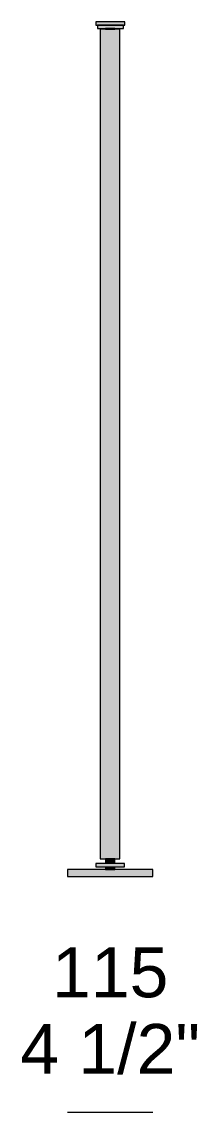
# Model space of a CAD drawing. Header units: millimetres. Extents: x -23380 to 52531, y -5628 to 1041.
# Drawn here: x 45511 to 45757, y -1090 to 441 of the extents above; entities that cross this region are included whole.
import ezdxf

# ---------------------------------------------------------------- set-up
doc = ezdxf.new("R2010")
doc.units = ezdxf.units.MM
for name, color, linetype, lineweight in [('dimensions', 7, 'Continuous', 5), ('drawing', 7, 'Continuous', 5), ('hatch', 9, 'Continuous', 5)]:
    doc.layers.add(name, color=color, linetype=linetype, lineweight=lineweight)
doc.styles.add('Poliform mm', font='arial.ttf')
doc.styles.add('Poliform pollici', font='arial.ttf')

msp = doc.modelspace()

# ---------------------------------------------------------------- hatches: boundary and pattern name
at = {"layer": 'hatch'}
for points in [[(45653.6, 436.4), (45617.3, 436.4), (45614.8, 436.4), (45614.8, 440.9), (45655.4, 440.9), (45655.4, 436.4)], [(45641.5, 431.6), (45628.4, 431.6), (45617.3, 431.6), (45617.3, 436.4), (45653.6, 436.4), (45653.6, 431.6)], [(45621.2, -734.2), (45621.2, 430.4), (45648.8, 430.4), (45648.8, -734.2)], [(45641.5, 430.4), (45628.4, 430.4), (45628.4, 431.6), (45641.5, 431.6)], [(45641.6, -734.2), (45641.6, -740.9), (45628.4, -740.9), (45628.4, -734.2)], [(45628.4, -749.2), (45641.6, -749.2), (45695.1, -749.2), (45695.1, -759.1), (45575.1, -759.1), (45575.1, -749.2)], [(45615.1, -745.2), (45615.1, -740.9), (45655.1, -740.9), (45655.1, -745.2)], [(45641.6, -745.2), (45641.6, -749.2), (45628.4, -749.2), (45628.4, -745.2)]]:
    msp.add_hatch(color=256, dxfattribs=at).paths.add_polyline_path(points, flags=0)

# ---------------------------------------------------------------- linework, layer by layer
at = {"layer": 'dimensions'}
msp.add_lwpolyline([(45575.1, -1089.8), (45695.1, -1089.8)], dxfattribs=at)
at = {"layer": 'drawing'}
for points in [[(45614.8, 436.4), (45655.4, 436.4), (45655.4, 440.9), (45614.8, 440.9)], [(45617.3, 431.6), (45653.6, 431.6), (45653.6, 436.4), (45617.3, 436.4)], [(45621.2, -734.2), (45648.8, -734.2), (45648.8, 430.4), (45621.2, 430.4)], [(45628.4, 430.4), (45641.5, 430.4), (45641.5, 431.6), (45628.4, 431.6)], [(45575.1, -759.1), (45695.1, -759.1), (45695.1, -749.2), (45575.1, -749.2)], [(45615.1, -745.2), (45655.1, -745.2), (45655.1, -740.9), (45615.1, -740.9)]]:
    msp.add_lwpolyline(points, close=True, dxfattribs=at)
for points in [[(45641.6, -740.9), (45641.6, -734.2), (45628.4, -734.2), (45628.4, -740.9)], [(45628.4, -745.2), (45628.4, -749.2), (45641.6, -749.2), (45641.6, -745.2)]]:
    msp.add_lwpolyline(points, dxfattribs=at)

# ---------------------------------------------------------------- texts
at = {"layer": 'dimensions', "char_height": 70, "attachment_point": 5}
for s, insert, width, style in [('115', (45635.1, -894), 436.739, 'Poliform mm'), ('4 1/2"', (45635.1, -1001.4), 630, 'Poliform pollici')]:
    msp.add_mtext(s, dxfattribs=dict(at, insert=insert, width=width, style=style))

doc.saveas('drawing.dxf')
